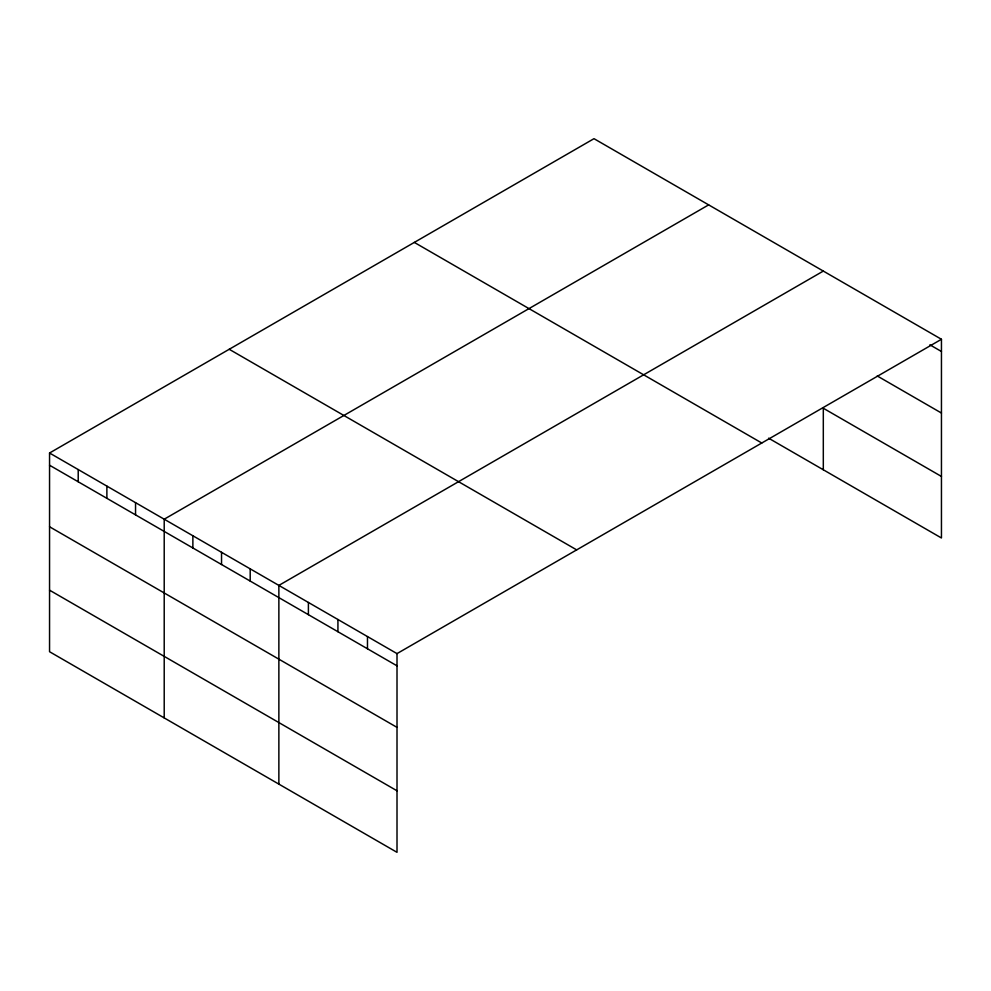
<?xml version="1.0" encoding="UTF-8"?>
<svg xmlns="http://www.w3.org/2000/svg" width="991" height="991" viewBox="0 0 991 991"><rect width="100%" height="100%" fill="white"/><g stroke="black" fill="none" stroke-linecap="round" stroke-linejoin="round"><path stroke-width="1.49" d="M941.45 339.281L593.993 138.678L49.55 453.011L49.55 651.719L397.007 852.322L397.007 653.614L941.45 339.281L941.45 537.989L768.595 438.183M708.652 204.877L164.209 519.21L164.209 717.918M823.31 271.076L278.867 585.408L278.867 784.116M929.892 344.818L941.45 351.495M877.246 375.961L941.45 413.036M941.45 476.448L823.31 408.242L823.31 469.784M414.325 242.411L761.782 443.014M229.218 349.278L576.675 549.881M49.55 453.011L397.007 653.614M49.55 465.225L397.007 665.828M49.55 526.766L397.007 727.369M49.55 590.178L397.007 790.781M367.475 636.569L367.475 648.771M337.931 619.511L337.931 631.725M308.399 602.466L308.399 614.668M250.203 568.859L250.203 581.073M221.538 552.309L221.538 564.523M192.873 535.759L192.873 547.973M135.544 502.66L135.544 514.874M106.879 486.11L106.879 498.324M78.215 469.561L78.215 481.775"/></g></svg>
